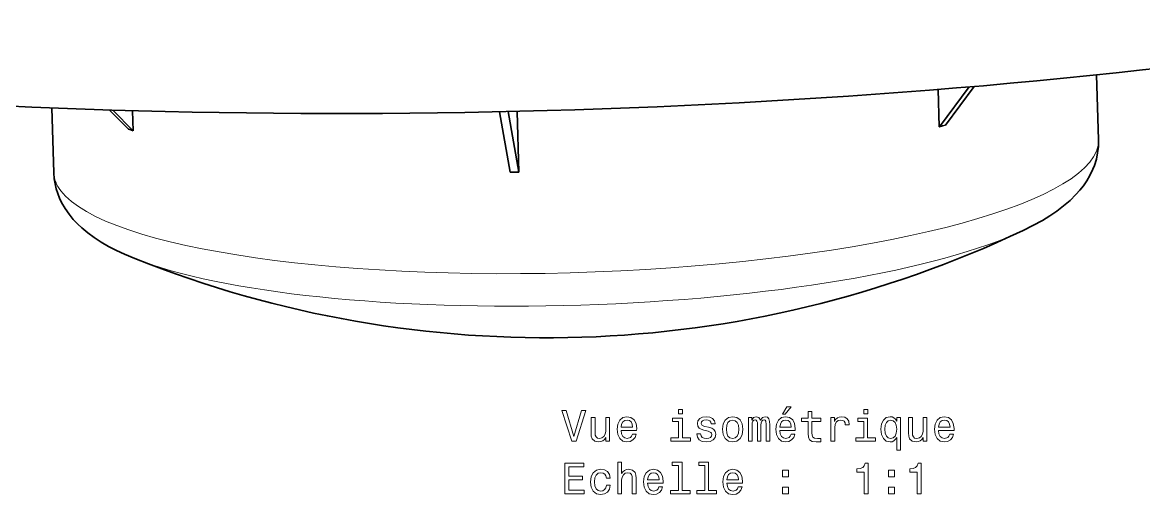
# Model space of a CAD drawing. Extents: x 194 to 4081, y 5 to 1057.
# Drawn here: x 3274.5 to 3403.2, y 843.3 to 897.5 of the extents above; entities that cross this region are included whole.
import ezdxf

# ---------------------------------------------------------------- set-up
doc = ezdxf.new("R2010")
doc.units = 0

msp = doc.modelspace()

# ---------------------------------------------------------------- linework, layer by layer
at = {"color": 7, "lineweight": 35, "ltscale": 0.186368}
msp.add_line((3398, 884.05), (3397.77, 891.5), dxfattribs=at)
at = {"color": 7, "lineweight": 35, "ltscale": 0.106896}
msp.add_line((3379.59, 889.83), (3379.72, 885.55), dxfattribs=at)
at = {"color": 7, "lineweight": 35, "ltscale": 0.142376}
msp.add_line((3379.73, 885.55), (3383.13, 890.12), dxfattribs=at)
at = {"color": 7, "lineweight": 35, "ltscale": 0.138439}
msp.add_line((3380.43, 885.73), (3383.74, 890.17), dxfattribs=at)
at = {"color": 7, "lineweight": 35, "ltscale": 0.186343}
msp.add_line((3278.06, 880.26), (3277.83, 887.71), dxfattribs=at)
at = {"color": 7, "lineweight": 35, "ltscale": 0.077255}
msp.add_line((3286.62, 885.26), (3284.46, 887.47), dxfattribs=at)
at = {"color": 7, "lineweight": 35, "ltscale": 0.082882}
msp.add_line((3287.16, 885.09), (3284.83, 887.46), dxfattribs=at)
at = {"color": 7, "lineweight": 35, "ltscale": 0.057554}
msp.add_line((3287.16, 885.09), (3287.09, 887.39), dxfattribs=at)
at = {"color": 7, "lineweight": 35, "ltscale": 0.175997}
msp.add_line((3330.46, 880.34), (3329.23, 887.27), dxfattribs=at)
at = {"color": 7, "lineweight": 35, "ltscale": 0.176432}
msp.add_line((3331.46, 880.34), (3330.22, 887.29), dxfattribs=at)
at = {"color": 7, "lineweight": 35, "ltscale": 0.174439}
msp.add_line((3331.46, 880.34), (3331.24, 887.32), dxfattribs=at)
at = {"color": 7, "lineweight": 35, "ltscale": 0.009157}
msp.add_line((3380.08, 885.64), (3379.72, 885.55), dxfattribs=at)
at = {"color": 7, "lineweight": 35, "ltscale": 0.009063}
msp.add_line((3380.43, 885.73), (3380.08, 885.64), dxfattribs=at)
at = {"color": 7, "lineweight": 35, "ltscale": 5.98215e-05}
for p, q in [((3380.43, 885.73), (3380.43, 885.73)), ((3379.73, 885.55), (3379.72, 885.55))]:
    msp.add_line(p, q, dxfattribs=at)
at = {"color": 7, "lineweight": 35, "ltscale": 6.7983e-05}
msp.add_line((3286.62, 885.26), (3286.63, 885.26), dxfattribs=at)
at = {"color": 7, "lineweight": 35, "ltscale": 0.006932}
msp.add_line((3286.89, 885.18), (3286.63, 885.26), dxfattribs=at)
at = {"color": 7, "lineweight": 35, "ltscale": 0.007043}
msp.add_line((3287.16, 885.09), (3286.89, 885.18), dxfattribs=at)
at = {"color": 7, "lineweight": 35, "ltscale": 6.37408e-05}
msp.add_line((3287.16, 885.09), (3287.16, 885.09), dxfattribs=at)
at = {"color": 7, "lineweight": 35, "ltscale": 0.012403}
msp.add_line((3330.96, 880.34), (3330.46, 880.34), dxfattribs=at)
at = {"color": 7, "lineweight": 35, "ltscale": 4.29691e-05}
msp.add_line((3330.46, 880.34), (3330.46, 880.34), dxfattribs=at)
at = {"color": 7, "lineweight": 35, "ltscale": 0.012427}
msp.add_line((3331.46, 880.34), (3330.96, 880.34), dxfattribs=at)
at = {"color": 7, "lineweight": 35, "ltscale": 4.31584e-05}
msp.add_line((3331.46, 880.34), (3331.46, 880.34), dxfattribs=at)
at = {"color": 7, "lineweight": 35}
for points in [[(3389.34, 873.63), (3390.47, 874.2), (3391.55, 874.79), (3392.4, 875.32), (3393.22, 875.87), (3393.99, 876.46), (3394.73, 877.08), (3395.41, 877.76), (3395.85, 878.25), (3396.27, 878.78), (3396.66, 879.34), (3397.01, 879.95), (3397.36, 880.68), (3397.53, 881.11), (3397.75, 881.81), (3397.9, 882.54), (3397.99, 883.29), (3398, 884.05)], [(3278.06, 880.26), (3278.12, 879.57), (3278.21, 878.99), (3278.34, 878.43), (3278.51, 877.88), (3278.72, 877.35), (3278.96, 876.86), (3279.36, 876.16), (3279.81, 875.51)], [(3287.37, 870.41), (3286.18, 870.91), (3285.24, 871.35), (3284.35, 871.82), (3283.49, 872.31), (3282.68, 872.84), (3281.95, 873.37), (3281.26, 873.95), (3280.82, 874.36), (3280.3, 874.91), (3279.81, 875.51)]]:
    msp.add_lwpolyline(points, dxfattribs=at)
at = {"color": 7, "lineweight": 13}
for points in [[(3361.72, 852.54), (3362.02, 852.54), (3362.72, 853.39), (3362.23, 853.39)], [(3338.66, 852.97), (3337.78, 849.98), (3336.88, 852.97), (3336.4, 852.97), (3337.53, 849.46), (3338.03, 849.46), (3339.14, 852.97)], [(3341.86, 852.17), (3341.42, 852.17), (3341.42, 850.61), (3341.37, 850.24), (3341.22, 849.98), (3340.99, 849.82), (3340.7, 849.77), (3340.46, 849.81), (3340.31, 849.93), (3340.22, 850.14), (3340.2, 850.43), (3340.2, 852.17), (3339.76, 852.17), (3339.76, 850.39), (3339.77, 850.03), (3339.87, 849.73), (3340.16, 849.46), (3340.63, 849.36), (3340.88, 849.4), (3341.1, 849.49), (3341.29, 849.65), (3341.44, 849.87), (3341.44, 849.46), (3341.86, 849.46)], [(3343.2, 850.69), (3344.97, 850.69), (3344.98, 850.89), (3344.9, 851.47), (3344.68, 851.91), (3344.32, 852.17), (3343.85, 852.26), (3343.4, 852.16), (3343.04, 851.88), (3342.82, 851.42), (3342.73, 850.82), (3342.81, 850.2), (3343.04, 849.74), (3343.39, 849.46), (3343.84, 849.36), (3344.23, 849.43), (3344.55, 849.6), (3344.79, 849.87), (3344.93, 850.24), (3344.49, 850.24), (3344.4, 850.04), (3344.27, 849.88), (3343.89, 849.76), (3343.61, 849.82), (3343.39, 849.99), (3343.25, 850.28), (3343.2, 850.67)], [(3350.25, 853.08), (3349.78, 853.08), (3349.78, 852.58), (3350.25, 852.58)], [(3353.24, 851.04), (3352.82, 851.14), (3352.5, 851.26), (3352.39, 851.49), (3352.42, 851.66), (3352.53, 851.78), (3352.7, 851.86), (3352.95, 851.89), (3353.18, 851.86), (3353.37, 851.77), (3353.49, 851.63), (3353.54, 851.45), (3353.98, 851.45), (3353.98, 851.46), (3353.9, 851.79), (3353.69, 852.04), (3353.37, 852.2), (3352.95, 852.26), (3352.52, 852.2), (3352.21, 852.04), (3352.01, 851.79), (3351.95, 851.48), (3351.99, 851.18), (3352.14, 850.96), (3352.37, 850.81), (3352.7, 850.71), (3353.2, 850.58), (3353.5, 850.46), (3353.58, 850.36), (3353.61, 850.21), (3353.57, 850.02), (3353.45, 849.88), (3353.25, 849.79), (3352.99, 849.76), (3352.71, 849.79), (3352.51, 849.89), (3352.37, 850.07), (3352.32, 850.3), (3351.89, 850.3), (3351.96, 849.9), (3352.17, 849.61), (3352.49, 849.43), (3352.95, 849.36), (3353.42, 849.43), (3353.77, 849.61), (3353.98, 849.89), (3354.06, 850.26), (3354, 850.57), (3353.84, 850.79), (3353.59, 850.93)], [(3354.82, 850.81), (3354.9, 850.2), (3355.14, 849.74), (3355.5, 849.46), (3356, 849.36), (3356.49, 849.46), (3356.86, 849.74), (3357.09, 850.19), (3357.17, 850.81), (3357.09, 851.43), (3356.86, 851.89), (3356.49, 852.16), (3356, 852.26), (3355.5, 852.16), (3355.14, 851.88), (3354.9, 851.43)], [(3357.81, 849.46), (3358.22, 849.46), (3358.22, 851.27), (3358.25, 851.54), (3358.32, 851.74), (3358.44, 851.86), (3358.59, 851.9), (3358.71, 851.86), (3358.79, 851.76), (3358.83, 851.59), (3358.85, 851.36), (3358.85, 849.46), (3359.23, 849.46), (3359.23, 851.27), (3359.26, 851.54), (3359.33, 851.73), (3359.45, 851.86), (3359.6, 851.9), (3359.73, 851.86), (3359.81, 851.76), (3359.86, 851.36), (3359.86, 849.46), (3360.26, 849.46), (3360.26, 851.33), (3360.24, 851.72), (3360.16, 852.02), (3360, 852.2), (3359.74, 852.26), (3359.43, 852.16), (3359.19, 851.87), (3359, 852.16), (3358.69, 852.26), (3358.4, 852.16), (3358.21, 851.88), (3358.21, 852.17), (3357.81, 852.17)], [(3361.41, 850.69), (3363.19, 850.69), (3363.19, 850.89), (3363.11, 851.47), (3362.89, 851.91), (3362.54, 852.17), (3362.07, 852.26), (3361.61, 852.16), (3361.26, 851.88), (3361.03, 851.42), (3360.95, 850.82), (3361.03, 850.2), (3361.25, 849.74), (3361.6, 849.46), (3362.05, 849.36), (3362.45, 849.43), (3362.77, 849.6), (3363.01, 849.87), (3363.14, 850.24), (3362.71, 850.24), (3362.61, 850.04), (3362.48, 849.88), (3362.11, 849.76), (3361.82, 849.82), (3361.61, 849.99), (3361.46, 850.28), (3361.41, 850.67)], [(3364.66, 851.7), (3364.66, 850.34), (3364.69, 849.9), (3364.83, 849.6), (3365.11, 849.43), (3365.59, 849.36), (3366.11, 849.39), (3366.11, 849.77), (3365.73, 849.74), (3365.38, 849.78), (3365.2, 849.91), (3365.12, 850.12), (3365.1, 850.42), (3365.1, 851.7), (3366.11, 851.7), (3366.11, 852.08), (3365.1, 852.08), (3365.1, 852.87), (3364.66, 852.87), (3364.66, 852.08), (3363.89, 852.08), (3363.89, 851.7)], [(3367.26, 849.46), (3367.71, 849.46), (3367.71, 851.01), (3367.75, 851.38), (3367.89, 851.65), (3368.11, 851.81), (3368.41, 851.87), (3368.63, 851.83), (3368.8, 851.73), (3368.9, 851.56), (3368.93, 851.33), (3369.38, 851.33), (3369.32, 851.73), (3369.16, 852.03), (3368.88, 852.2), (3368.5, 852.26), (3368.24, 852.22), (3368.02, 852.12), (3367.82, 851.95), (3367.67, 851.72), (3367.67, 852.17), (3367.26, 852.17)], [(3371.51, 853.08), (3371.04, 853.08), (3371.04, 852.58), (3371.51, 852.58)], [(3374.83, 851.75), (3374.68, 851.98), (3374.5, 852.14), (3374.29, 852.23), (3374.06, 852.26), (3373.63, 852.16), (3373.3, 851.88), (3373.08, 851.43), (3373, 850.82), (3373.08, 850.2), (3373.3, 849.75), (3373.63, 849.46), (3374.06, 849.36), (3374.29, 849.39), (3374.5, 849.48), (3374.67, 849.64), (3374.83, 849.87), (3374.83, 848.41), (3375.28, 848.41), (3375.28, 852.17), (3374.83, 852.17)], [(3378.29, 852.17), (3377.85, 852.17), (3377.85, 850.61), (3377.8, 850.24), (3377.65, 849.98), (3377.43, 849.82), (3377.13, 849.77), (3376.89, 849.81), (3376.74, 849.93), (3376.66, 850.14), (3376.64, 850.43), (3376.64, 852.17), (3376.19, 852.17), (3376.19, 850.39), (3376.21, 850.03), (3376.3, 849.73), (3376.59, 849.46), (3377.06, 849.36), (3377.32, 849.4), (3377.53, 849.49), (3377.72, 849.65), (3377.87, 849.87), (3377.87, 849.46), (3378.29, 849.46)], [(3379.63, 850.69), (3381.41, 850.69), (3381.41, 850.89), (3381.33, 851.47), (3381.11, 851.91), (3380.76, 852.17), (3380.29, 852.26), (3379.83, 852.16), (3379.47, 851.88), (3379.25, 851.42), (3379.17, 850.82), (3379.24, 850.2), (3379.47, 849.74), (3379.82, 849.46), (3380.27, 849.36), (3380.66, 849.43), (3380.99, 849.6), (3381.22, 849.87), (3381.36, 850.24), (3380.92, 850.24), (3380.83, 850.04), (3380.7, 849.88), (3380.33, 849.76), (3380.04, 849.82), (3379.82, 849.99), (3379.68, 850.28), (3379.63, 850.67)], [(3343.2, 851.06), (3343.25, 851.41), (3343.39, 851.66), (3343.6, 851.82), (3343.87, 851.88), (3344.14, 851.82), (3344.34, 851.66), (3344.47, 851.41), (3344.51, 851.06)], [(3350.24, 849.83), (3350.24, 852.08), (3349.1, 852.08), (3349.1, 851.7), (3349.79, 851.7), (3349.79, 849.83), (3348.89, 849.83), (3348.89, 849.46), (3351.16, 849.46), (3351.16, 849.83)], [(3355.28, 850.82), (3355.32, 851.27), (3355.46, 851.6), (3355.69, 851.8), (3356, 851.87), (3356.3, 851.8), (3356.53, 851.6), (3356.67, 851.27), (3356.72, 850.82), (3356.67, 850.36), (3356.53, 850.03), (3356.3, 849.82), (3356, 849.76), (3355.69, 849.82), (3355.46, 850.03), (3355.32, 850.36)], [(3361.41, 851.06), (3361.47, 851.41), (3361.61, 851.66), (3361.81, 851.82), (3362.09, 851.88), (3362.35, 851.82), (3362.56, 851.66), (3362.69, 851.41), (3362.73, 851.06)], [(3371.49, 849.83), (3371.49, 852.08), (3370.35, 852.08), (3370.35, 851.7), (3371.05, 851.7), (3371.05, 849.83), (3370.14, 849.83), (3370.14, 849.46), (3372.41, 849.46), (3372.41, 849.83)], [(3373.46, 850.82), (3373.5, 851.27), (3373.64, 851.59), (3373.86, 851.8), (3374.13, 851.87), (3374.43, 851.8), (3374.65, 851.6), (3374.78, 851.27), (3374.83, 850.82), (3374.78, 850.36), (3374.65, 850.03), (3374.43, 849.83), (3374.13, 849.76), (3373.86, 849.83), (3373.64, 850.03), (3373.5, 850.36)], [(3379.63, 851.06), (3379.69, 851.41), (3379.82, 851.66), (3380.03, 851.82), (3380.3, 851.88), (3380.57, 851.82), (3380.78, 851.66), (3380.9, 851.41), (3380.95, 851.06)], [(3342.81, 843.41), (3343.25, 843.41), (3343.25, 844.98), (3343.3, 845.33), (3343.45, 845.6), (3343.67, 845.76), (3343.98, 845.82), (3344.22, 845.77), (3344.37, 845.63), (3344.44, 845.41), (3344.47, 845.1), (3344.47, 843.41), (3344.91, 843.41), (3344.91, 845.19), (3344.89, 845.55), (3344.8, 845.85), (3344.5, 846.12), (3344.04, 846.22), (3343.79, 846.18), (3343.57, 846.09), (3343.39, 845.94), (3343.25, 845.73), (3343.25, 847.03), (3342.81, 847.03)], [(3349.76, 846.66), (3349.76, 843.79), (3348.85, 843.79), (3348.85, 843.41), (3351.12, 843.41), (3351.12, 843.79), (3350.21, 843.79), (3350.21, 847.03), (3349.07, 847.03), (3349.07, 846.66)], [(3352.8, 846.66), (3352.8, 843.79), (3351.89, 843.79), (3351.89, 843.41), (3354.15, 843.41), (3354.15, 843.79), (3353.24, 843.79), (3353.24, 847.03), (3352.1, 847.03), (3352.1, 846.66)], [(3336.72, 843.41), (3338.94, 843.41), (3338.94, 843.84), (3337.19, 843.84), (3337.19, 845.02), (3338.75, 845.02), (3338.75, 845.44), (3337.19, 845.44), (3337.19, 846.49), (3338.9, 846.49), (3338.9, 846.91), (3336.72, 846.91)], [(3341.5, 845.22), (3341.94, 845.22), (3341.85, 845.63), (3341.63, 845.95), (3341.29, 846.14), (3340.85, 846.22), (3340.37, 846.12), (3340, 845.83), (3339.77, 845.38), (3339.69, 844.76), (3339.76, 844.15), (3339.99, 843.7), (3340.35, 843.41), (3340.84, 843.32), (3341.27, 843.39), (3341.61, 843.61), (3341.84, 843.94), (3341.94, 844.38), (3341.52, 844.38), (3341.44, 844.1), (3341.3, 843.89), (3341.1, 843.76), (3340.85, 843.72), (3340.55, 843.78), (3340.32, 843.98), (3340.19, 844.31), (3340.14, 844.78), (3340.19, 845.23), (3340.33, 845.56), (3340.56, 845.76), (3340.85, 845.83), (3341.12, 845.78), (3341.31, 845.67), (3341.44, 845.48)], [(3346.23, 844.64), (3348.01, 844.64), (3348.01, 844.85), (3347.93, 845.43), (3347.71, 845.86), (3347.36, 846.12), (3346.89, 846.22), (3346.43, 846.12), (3346.08, 845.83), (3345.85, 845.38), (3345.77, 844.77), (3345.85, 844.15), (3346.07, 843.7), (3346.42, 843.41), (3346.87, 843.32), (3347.27, 843.38), (3347.59, 843.55), (3347.83, 843.83), (3347.96, 844.19), (3347.53, 844.19), (3347.43, 843.99), (3347.3, 843.84), (3346.93, 843.72), (3346.64, 843.77), (3346.43, 843.95), (3346.28, 844.24), (3346.23, 844.62)], [(3346.23, 845.01), (3346.29, 845.36), (3346.43, 845.62), (3346.63, 845.77), (3346.91, 845.83), (3347.17, 845.77), (3347.38, 845.62), (3347.51, 845.36), (3347.55, 845.01)], [(3355.34, 844.64), (3357.12, 844.64), (3357.12, 844.85), (3357.04, 845.43), (3356.82, 845.86), (3356.47, 846.12), (3356, 846.22), (3355.54, 846.12), (3355.19, 845.83), (3354.96, 845.38), (3354.88, 844.77), (3354.95, 844.15), (3355.18, 843.7), (3355.53, 843.41), (3355.98, 843.32), (3356.38, 843.38), (3356.7, 843.55), (3356.94, 843.83), (3357.07, 844.19), (3356.63, 844.19), (3356.54, 843.99), (3356.41, 843.84), (3356.04, 843.72), (3355.75, 843.77), (3355.53, 843.95), (3355.39, 844.24), (3355.34, 844.62)], [(3355.34, 845.01), (3355.4, 845.36), (3355.53, 845.62), (3355.74, 845.77), (3356.01, 845.83), (3356.28, 845.77), (3356.49, 845.62), (3356.61, 845.36), (3356.66, 845.01)], [(3361.72, 845.37), (3362.42, 845.37), (3362.42, 846.12), (3361.72, 846.12)], [(3371.09, 843.41), (3371.55, 843.41), (3371.55, 846.94), (3371.2, 846.94), (3371.11, 846.63), (3370.93, 846.42), (3370.65, 846.3), (3370.27, 846.26), (3370.27, 845.9), (3371.09, 845.9)], [(3373.87, 845.37), (3374.56, 845.37), (3374.56, 846.12), (3373.87, 846.12)], [(3377.16, 843.41), (3377.62, 843.41), (3377.62, 846.94), (3377.28, 846.94), (3377.18, 846.63), (3377, 846.42), (3376.73, 846.3), (3376.34, 846.26), (3376.34, 845.9), (3377.16, 845.9)], [(3361.72, 843.41), (3362.42, 843.41), (3362.42, 844.16), (3361.72, 844.16)], [(3373.87, 843.41), (3374.56, 843.41), (3374.56, 844.16), (3373.87, 844.16)]]:
    msp.add_lwpolyline(points, close=True, dxfattribs=at)
at = {"color": 7, "lineweight": 35}
msp.add_arc((3334.66, 988.82), 127.5, 248.2287, 295.3922, dxfattribs=at)
msp.add_ellipse((3336.49, 930.84), major_axis=(-194.9, -6.16), ratio=0.222346, start_param=0.000006, end_param=3.141599, dxfattribs=at)
at = {"color": 7, "lineweight": 13}
for centre, major_axis, start_param, end_param in [((3338.03, 882.15), (59.97, 1.9), 3.298125, 6.283148), ((3338.03, 882.15), (-59.97, -1.9), 6.283148, 6.439718), ((3338.17, 877.8), (57.22, 1.81), 3.612784, 5.81208)]:
    msp.add_ellipse(centre, major_axis=major_axis, ratio=0.222346, start_param=start_param, end_param=end_param, dxfattribs=at)

doc.saveas('drawing.dxf')
